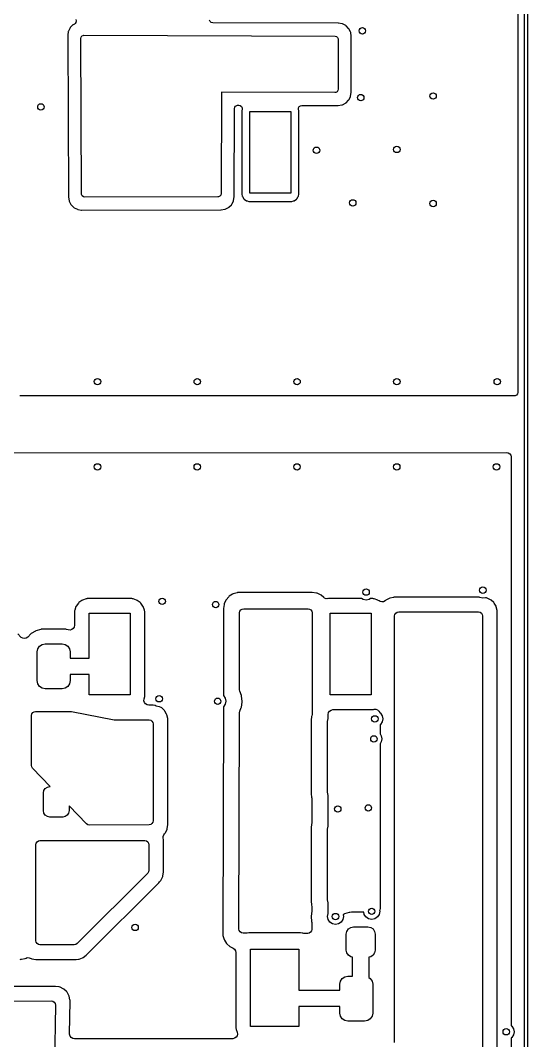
# Model space of a CAD drawing. Extents: x 0 to 4.25, y -4.33 to 0.
# Drawn here: x 3.633 to 4.254, y -3.202 to -1.951 of the extents above; entities that cross this region are included whole.
import ezdxf

# ---------------------------------------------------------------- set-up
doc = ezdxf.new("R2010")
doc.units = 0
doc.header["$MEASUREMENT"] = 0
doc.layers.add('BLACK', color=7, linetype='CONTINUOUS')

msp = doc.modelspace()

# ---------------------------------------------------------------- linework, layer by layer
at = {"layer": 'BLACK', "linetype": 'CONTINUOUS'}
for p, q in [((4.25394, 0), (4.25394, -4.33071)), ((4.25, -4.32874), (4.25, -0.001969)), ((4.24201, -0.013961), (4.24201, -2.4072)), ((3.70067, -1.95), (3.70116, -1.95171)), ((3.86516, -1.95234), (3.86439, -1.95073)), ((3.69355, -1.96023), (3.69158, -1.96414)), ((3.6939, -1.95973), (3.69355, -1.96023)), ((3.69698, -1.95662), (3.6939, -1.95973)), ((3.69747, -1.95626), (3.69698, -1.95662)), ((3.699, -1.95547), (3.69747, -1.95626)), ((3.69981, -1.95491), (3.699, -1.95547)), ((3.70085, -1.95347), (3.69981, -1.95491)), ((3.70116, -1.95171), (3.70085, -1.95347)), ((3.86654, -1.95346), (3.86516, -1.95234)), ((3.86828, -1.95386), (3.86654, -1.95346)), ((4.02194, -1.95439), (3.86828, -1.95386)), ((4.02225, -1.95441), (4.02194, -1.95439)), ((4.02672, -1.95514), (4.02225, -1.95441)), ((4.0273, -1.95533), (4.02672, -1.95514)), ((4.03119, -1.95733), (4.0273, -1.95533)), ((4.03169, -1.95769), (4.03119, -1.95733)), ((4.03477, -1.96079), (4.03169, -1.95769)), ((4.03513, -1.96129), (4.03477, -1.96079)), ((4.0371, -1.96519), (4.03513, -1.96129)), ((3.69071, -1.9692), (3.69069, -1.96951)), ((3.69069, -1.96951), (3.69175, -2.16746)), ((3.6914, -1.96472), (3.69071, -1.9692)), ((3.69158, -1.96414), (3.6914, -1.96472)), ((3.70663, -1.97326), (3.70702, -1.97152)), ((3.70765, -2.16358), (3.70663, -1.97326)), ((3.70702, -1.97152), (3.70812, -1.97012)), ((3.70812, -1.97012), (3.70972, -1.96934)), ((3.70972, -1.96934), (3.71065, -1.96924)), ((3.71065, -1.96924), (4.01809, -1.97029)), ((4.01809, -1.97029), (4.01983, -1.9707)), ((4.01983, -1.9707), (4.02122, -1.97181)), ((4.02122, -1.97181), (4.02198, -1.97342)), ((4.02198, -1.97342), (4.02208, -1.9743)), ((4.02208, -1.9743), (4.02205, -2.03537)), ((4.03729, -1.96577), (4.0371, -1.96519)), ((4.03798, -1.97021), (4.03729, -1.96577)), ((4.03797, -2.03918), (4.038, -1.97051)), ((4.038, -1.97051), (4.03798, -1.97021)), ((4.02054, -2.03849), (4.01894, -2.03926)), ((4.02165, -2.0371), (4.02054, -2.03849)), ((4.02205, -2.03537), (4.02165, -2.0371)), ((3.87896, -2.03944), (3.87862, -2.16334)), ((3.87907, -2.03929), (3.87896, -2.03944)), ((3.87956, -2.03913), (3.87907, -2.03929)), ((4.01804, -2.03936), (3.87956, -2.03913)), ((4.01894, -2.03926), (4.01804, -2.03936)), ((4.0316, -2.05203), (4.0347, -2.04894)), ((4.0347, -2.04894), (4.03506, -2.04844)), ((4.03506, -2.04844), (4.03704, -2.04454)), ((4.03704, -2.04454), (4.03723, -2.04396)), ((4.03723, -2.04396), (4.03794, -2.03949)), ((4.03794, -2.03949), (4.03797, -2.03918)), ((3.89453, -2.16717), (3.89483, -2.05908)), ((3.89483, -2.05908), (3.89523, -2.05734)), ((3.89523, -2.05734), (3.89634, -2.05595)), ((3.89634, -2.05595), (3.89795, -2.05518)), ((3.89795, -2.05518), (3.89884, -2.05509)), ((3.89884, -2.05509), (3.90036, -2.05509)), ((3.90036, -2.05509), (3.9021, -2.05549)), ((3.9021, -2.05549), (3.90349, -2.0566)), ((3.90349, -2.0566), (3.90426, -2.05821)), ((3.90392, -2.0617), (3.90388, -2.06208)), ((3.90388, -2.06208), (3.90388, -2.16366)), ((3.90428, -2.05987), (3.90392, -2.0617)), ((3.90426, -2.05821), (3.90428, -2.05987)), ((3.91386, -2.16287), (3.91386, -2.06287)), ((3.91386, -2.06287), (3.96386, -2.06287)), ((3.96386, -2.06287), (3.96386, -2.16287)), ((3.97346, -2.06), (3.97351, -2.05822)), ((3.9738, -2.0617), (3.97346, -2.06)), ((3.97351, -2.05822), (3.97433, -2.05664)), ((3.97384, -2.06208), (3.9738, -2.0617)), ((3.97384, -2.16366), (3.97384, -2.06208)), ((3.97433, -2.05664), (3.97575, -2.05557)), ((3.97575, -2.05557), (3.97739, -2.05522)), ((3.97739, -2.05522), (4.02182, -2.05529)), ((4.02182, -2.05529), (4.02213, -2.05527)), ((4.02213, -2.05527), (4.02663, -2.05456)), ((4.02663, -2.05456), (4.02721, -2.05437)), ((4.02721, -2.05437), (4.03111, -2.05239)), ((4.03111, -2.05239), (4.0316, -2.05203)), ((3.70776, -2.16446), (3.70765, -2.16358)), ((3.87862, -2.16334), (3.87822, -2.16507)), ((3.90388, -2.16366), (3.90392, -2.16405)), ((3.96386, -2.16287), (3.91386, -2.16287)), ((3.9738, -2.16405), (3.97384, -2.16366)), ((3.69175, -2.16746), (3.69178, -2.16776)), ((3.69178, -2.16776), (3.69249, -2.17218)), ((3.69249, -2.17218), (3.69268, -2.17275)), ((3.69268, -2.17275), (3.69468, -2.17665)), ((3.70853, -2.16606), (3.70776, -2.16446)), ((3.70992, -2.16717), (3.70853, -2.16606)), ((3.71166, -2.16756), (3.70992, -2.16717)), ((3.87462, -2.16733), (3.71166, -2.16756)), ((3.8755, -2.16723), (3.87462, -2.16733)), ((3.8771, -2.16646), (3.8755, -2.16723)), ((3.87822, -2.16507), (3.8771, -2.16646)), ((3.8916, -2.17643), (3.89359, -2.17253)), ((3.89359, -2.17253), (3.89378, -2.17195)), ((3.89378, -2.17195), (3.8945, -2.16748)), ((3.8945, -2.16748), (3.89453, -2.16717)), ((3.90392, -2.16405), (3.90438, -2.16639)), ((3.90438, -2.16639), (3.90467, -2.16709)), ((3.90467, -2.16709), (3.90645, -2.16975)), ((3.90645, -2.16975), (3.90698, -2.17028)), ((3.90698, -2.17028), (3.90964, -2.17206)), ((3.90964, -2.17206), (3.91034, -2.17235)), ((3.91034, -2.17235), (3.91269, -2.17282)), ((3.91269, -2.17282), (3.91307, -2.17285)), ((3.91307, -2.17285), (3.96465, -2.17285)), ((3.96465, -2.17285), (3.96503, -2.17282)), ((3.96503, -2.17282), (3.96737, -2.17235)), ((3.96737, -2.17235), (3.96807, -2.17206)), ((3.96807, -2.17206), (3.97073, -2.17028)), ((3.97073, -2.17028), (3.97127, -2.16975)), ((3.97127, -2.16975), (3.97304, -2.16709)), ((3.97304, -2.16709), (3.97333, -2.16639)), ((3.97333, -2.16639), (3.9738, -2.16405)), ((3.69468, -2.17665), (3.69503, -2.17714)), ((3.69503, -2.17714), (3.69813, -2.18023)), ((3.69813, -2.18023), (3.69863, -2.18059)), ((3.69863, -2.18059), (3.70253, -2.18257)), ((3.70253, -2.18257), (3.70311, -2.18276)), ((3.70311, -2.18276), (3.70759, -2.18346)), ((3.70759, -2.18346), (3.70789, -2.18349)), ((3.70789, -2.18349), (3.87844, -2.18324)), ((3.87844, -2.18324), (3.87874, -2.18322)), ((3.87874, -2.18322), (3.88316, -2.18252)), ((3.88316, -2.18252), (3.88373, -2.18234)), ((3.88373, -2.18234), (3.88764, -2.18036)), ((3.88764, -2.18036), (3.88813, -2.18)), ((3.88813, -2.18), (3.89124, -2.17692)), ((3.89124, -2.17692), (3.8916, -2.17643)), ((4.23801, -2.4112), (3.63198, -2.41134)), ((4.2389, -2.4111), (4.23801, -2.4112)), ((4.2405, -2.41033), (4.2389, -2.4111)), ((4.24161, -2.40894), (4.2405, -2.41033)), ((4.24201, -2.4072), (4.24161, -2.40894)), ((3.2226, -2.48135), (4.228, -2.48076)), ((4.228, -2.48076), (4.23017, -2.48116)), ((4.23017, -2.48116), (4.23205, -2.48232)), ((4.23205, -2.48232), (4.23338, -2.48408)), ((4.23338, -2.48408), (4.23398, -2.4862)), ((4.23398, -2.4862), (4.23401, -2.48676)), ((4.23401, -2.48676), (4.23401, -3.18345)), ((3.70814, -2.66203), (3.70451, -2.66471)), ((3.70892, -2.66162), (3.70814, -2.66203)), ((3.71326, -2.66009), (3.70892, -2.66162)), ((3.71396, -2.65994), (3.71326, -2.66009)), ((3.71472, -2.65987), (3.71396, -2.65994)), ((3.715, -2.65985), (3.71472, -2.65987)), ((3.76902, -2.65985), (3.715, -2.65985)), ((3.7693, -2.65987), (3.76902, -2.65985)), ((3.77005, -2.65994), (3.7693, -2.65987)), ((3.77075, -2.66009), (3.77005, -2.65994)), ((3.7751, -2.66162), (3.77075, -2.66009)), ((3.77587, -2.66203), (3.7751, -2.66162)), ((3.77951, -2.66471), (3.77587, -2.66203)), ((3.88438, -2.66195), (3.88237, -2.66635)), ((3.88483, -2.66125), (3.88438, -2.66195)), ((3.888, -2.65759), (3.88483, -2.66125)), ((3.88863, -2.65704), (3.888, -2.65759)), ((3.8927, -2.65443), (3.88863, -2.65704)), ((3.89346, -2.65408), (3.8927, -2.65443)), ((3.8982, -2.65269), (3.89346, -2.65408)), ((3.89882, -2.65258), (3.8982, -2.65269)), ((3.90124, -2.65241), (3.89882, -2.65258)), ((3.90145, -2.6524), (3.90124, -2.65241)), ((3.98984, -2.6524), (3.90145, -2.6524)), ((3.99026, -2.65243), (3.98984, -2.6524)), ((3.99526, -2.65315), (3.99026, -2.65243)), ((3.99606, -2.65338), (3.99526, -2.65315)), ((4.00046, -2.65539), (3.99606, -2.65338)), ((4.00116, -2.65585), (4.00046, -2.65539)), ((4.00429, -2.65855), (4.00116, -2.65585)), ((4.00522, -2.65922), (4.00429, -2.65855)), ((4.0073, -2.65995), (4.00522, -2.65922)), ((4.00887, -2.6599), (4.0073, -2.65995)), ((4.00999, -2.65987), (4.00887, -2.65997)), ((4.00887, -2.65997), (4.00887, -2.6599)), ((4.01027, -2.65985), (4.00999, -2.65987)), ((4.05069, -2.65985), (4.01027, -2.65985)), ((4.05238, -2.66098), (4.05069, -2.65985)), ((4.05614, -2.66173), (4.05238, -2.66098)), ((4.05991, -2.66098), (4.05614, -2.66173)), ((4.0616, -2.65985), (4.05991, -2.66098)), ((4.0643, -2.65985), (4.0616, -2.65985)), ((4.06457, -2.65987), (4.0643, -2.65985)), ((4.06533, -2.65994), (4.06457, -2.65987)), ((4.06603, -2.66009), (4.06533, -2.65994)), ((4.07037, -2.66162), (4.06603, -2.66009)), ((4.07115, -2.66203), (4.07037, -2.66162)), ((4.07218, -2.66279), (4.07115, -2.66203)), ((4.07322, -2.66341), (4.07218, -2.66279)), ((4.07535, -2.66395), (4.07322, -2.66341)), ((4.07754, -2.66369), (4.07535, -2.66395)), ((4.07949, -2.66266), (4.07754, -2.66369)), ((4.08037, -2.66196), (4.07949, -2.66266)), ((4.08424, -2.65972), (4.08037, -2.66196)), ((4.08505, -2.6594), (4.08424, -2.65972)), ((4.08957, -2.65837), (4.08505, -2.6594)), ((4.09012, -2.6583), (4.08957, -2.65837)), ((4.09113, -2.65826), (4.09012, -2.6583)), ((4.09124, -2.65826), (4.09113, -2.65826)), ((4.19481, -2.65826), (4.09124, -2.65826)), ((4.19541, -2.65866), (4.19481, -2.65826)), ((4.19917, -2.65941), (4.19541, -2.65866)), ((4.20231, -2.65879), (4.19917, -2.65941)), ((4.20367, -2.65899), (4.20231, -2.65879)), ((4.20451, -2.65925), (4.20367, -2.65899)), ((4.20854, -2.66119), (4.20451, -2.65925)), ((4.20926, -2.66168), (4.20854, -2.66119)), ((4.21254, -2.66472), (4.20926, -2.66168)), ((3.69904, -2.67554), (3.69903, -2.67582)), ((3.69903, -2.67582), (3.69903, -2.69251)), ((3.69911, -2.67479), (3.69904, -2.67554)), ((3.69927, -2.67409), (3.69911, -2.67479)), ((3.70079, -2.66974), (3.69927, -2.67409)), ((3.7012, -2.66897), (3.70079, -2.66974)), ((3.70389, -2.66533), (3.7012, -2.66897)), ((3.70451, -2.66471), (3.70389, -2.66533)), ((3.78013, -2.66533), (3.77951, -2.66471)), ((3.78281, -2.66897), (3.78013, -2.66533)), ((3.78322, -2.66974), (3.78281, -2.66897)), ((3.78475, -2.67409), (3.78322, -2.66974)), ((3.7849, -2.67479), (3.78475, -2.67409)), ((3.78498, -2.67554), (3.7849, -2.67479)), ((3.78499, -2.67582), (3.78498, -2.67554)), ((3.78499, -2.77985), (3.78499, -2.67582)), ((3.88142, -2.67215), (3.88139, -2.67257)), ((3.88139, -2.67257), (3.88139, -2.77883)), ((3.88214, -2.66715), (3.88142, -2.67215)), ((3.88237, -2.66635), (3.88214, -2.66715)), ((3.90131, -2.67732), (3.90169, -2.67541)), ((3.90169, -2.67541), (3.90277, -2.67378)), ((3.90277, -2.67378), (3.90439, -2.6727)), ((3.90439, -2.6727), (3.90631, -2.67232)), ((3.90631, -2.67232), (3.98509, -2.67232)), ((3.98509, -2.67232), (3.987, -2.6727)), ((3.987, -2.6727), (3.98862, -2.67379)), ((3.98862, -2.67379), (3.98971, -2.67541)), ((3.98971, -2.67541), (3.99009, -2.67733)), ((4.09261, -2.67765), (4.09423, -2.67656)), ((4.09423, -2.67656), (4.09614, -2.67618)), ((4.09614, -2.67618), (4.19386, -2.67618)), ((4.19386, -2.67618), (4.19577, -2.67656)), ((4.19577, -2.67656), (4.19739, -2.67765)), ((4.21308, -2.66541), (4.21254, -2.66472)), ((4.21532, -2.66927), (4.21308, -2.66541)), ((4.21564, -2.67009), (4.21532, -2.66927)), ((4.21667, -2.67461), (4.21564, -2.67009)), ((4.21674, -2.67516), (4.21667, -2.67461)), ((4.21678, -2.67617), (4.21674, -2.67516)), ((4.21678, -2.67628), (4.21678, -2.67617)), ((4.21678, -3.21882), (4.21678, -2.67628)), ((3.71701, -2.73276), (3.71701, -2.67783)), ((3.71701, -2.67783), (3.76701, -2.67783)), ((3.76701, -2.67783), (3.76701, -2.77783)), ((3.90131, -2.77153), (3.90131, -2.67732)), ((3.99009, -2.67733), (3.98997, -2.80187)), ((4.01228, -2.77783), (4.01228, -2.67783)), ((4.01228, -2.67783), (4.06228, -2.67783)), ((4.06228, -2.67783), (4.06228, -2.77783)), ((4.09114, -2.68118), (4.09152, -2.67927)), ((4.09114, -3.20399), (4.09114, -2.68118)), ((4.09152, -2.67927), (4.09261, -2.67765)), ((4.19739, -2.67765), (4.19848, -2.67927)), ((4.19848, -2.67927), (4.19886, -2.68118)), ((4.19886, -2.68118), (4.19886, -3.23043)), ((3.65121, -2.69968), (3.64606, -2.7028)), ((3.65186, -2.69939), (3.65121, -2.69968)), ((3.65764, -2.69758), (3.65186, -2.69939)), ((3.65826, -2.69745), (3.65764, -2.69758)), ((3.66069, -2.69723), (3.65826, -2.69745)), ((3.66096, -2.69722), (3.66069, -2.69723)), ((3.68581, -2.69722), (3.66096, -2.69722)), ((3.68608, -2.69723), (3.68581, -2.69722)), ((3.68851, -2.69745), (3.68608, -2.69723)), ((3.68913, -2.69758), (3.68851, -2.69745)), ((3.69123, -2.69824), (3.68913, -2.69758)), ((3.69358, -2.69848), (3.69123, -2.69824)), ((3.6957, -2.69788), (3.69358, -2.69848)), ((3.69746, -2.69655), (3.6957, -2.69788)), ((3.69862, -2.69468), (3.69746, -2.69655)), ((3.69903, -2.69251), (3.69862, -2.69468)), ((3.63322, -2.70704), (3.62942, -2.70324)), ((3.63363, -2.70741), (3.63322, -2.70704)), ((3.63555, -2.70848), (3.63363, -2.70741)), ((3.63774, -2.70879), (3.63555, -2.70848)), ((3.63988, -2.70828), (3.63774, -2.70879)), ((3.6417, -2.70704), (3.63988, -2.70828)), ((3.64551, -2.70324), (3.6417, -2.70704)), ((3.64606, -2.7028), (3.64551, -2.70324)), ((3.65321, -2.72504), (3.65396, -2.72127)), ((3.65321, -2.76047), (3.65321, -2.72504)), ((3.65396, -2.72127), (3.65609, -2.71808)), ((3.65609, -2.71808), (3.65928, -2.71595)), ((3.65928, -2.71595), (3.66305, -2.7152)), ((3.66305, -2.7152), (3.68372, -2.7152)), ((3.68372, -2.7152), (3.68749, -2.71595)), ((3.68749, -2.71595), (3.69068, -2.71808)), ((3.69068, -2.71808), (3.69281, -2.72127)), ((3.69281, -2.72127), (3.69356, -2.72504)), ((3.69356, -2.72504), (3.69356, -2.73276)), ((3.69356, -2.73276), (3.71701, -2.73276)), ((3.65396, -2.76424), (3.65321, -2.76047)), ((3.69356, -2.76047), (3.69281, -2.76424)), ((3.71701, -2.75276), (3.69356, -2.75276)), ((3.69356, -2.75276), (3.69356, -2.76047)), ((3.71701, -2.77783), (3.71701, -2.75276)), ((3.65609, -2.76743), (3.65396, -2.76424)), ((3.65928, -2.76957), (3.65609, -2.76743)), ((3.66305, -2.77031), (3.65928, -2.76957)), ((3.68372, -2.77031), (3.66305, -2.77031)), ((3.68749, -2.76957), (3.68372, -2.77031)), ((3.69068, -2.76743), (3.68749, -2.76957)), ((3.69281, -2.76424), (3.69068, -2.76743)), ((3.90159, -2.77317), (3.90131, -2.77153)), ((3.90355, -2.7788), (3.90159, -2.77317)), ((3.76701, -2.77783), (3.71701, -2.77783)), ((3.78409, -2.7851), (3.7843, -2.78291)), ((3.7847, -2.78723), (3.78409, -2.7851)), ((3.7843, -2.78291), (3.78441, -2.78256)), ((3.78441, -2.78256), (3.78475, -2.78158)), ((3.78602, -2.78898), (3.7847, -2.78723)), ((3.78475, -2.78158), (3.7849, -2.78088)), ((3.7849, -2.78088), (3.78498, -2.78012)), ((3.78498, -2.78012), (3.78499, -2.77985)), ((3.7879, -2.79015), (3.78602, -2.78898)), ((3.88139, -2.77883), (3.88346, -2.78194)), ((3.88346, -2.78194), (3.88421, -2.78571)), ((3.88421, -2.78571), (3.88346, -2.78948)), ((3.90348, -2.7929), (3.90435, -2.7867)), ((3.90367, -2.77933), (3.90355, -2.7788)), ((3.90436, -2.78556), (3.90367, -2.77933)), ((3.90435, -2.7867), (3.90437, -2.78639)), ((3.90438, -2.78586), (3.90436, -2.78556)), ((3.90437, -2.78639), (3.90438, -2.78586)), ((4.06228, -2.77783), (4.01228, -2.77783)), ((3.64644, -2.80323), (3.64683, -2.80132)), ((3.64683, -2.80132), (3.64792, -2.7997)), ((3.64792, -2.7997), (3.64954, -2.79862)), ((3.64954, -2.79862), (3.65142, -2.79825)), ((3.65142, -2.79825), (3.69455, -2.79807)), ((3.69455, -2.79807), (3.69553, -2.79817)), ((3.69553, -2.79817), (3.74764, -2.80843)), ((3.79007, -2.79055), (3.7879, -2.79015)), ((3.79513, -2.79055), (3.79007, -2.79055)), ((3.79557, -2.79058), (3.79513, -2.79055)), ((3.79764, -2.7909), (3.79557, -2.79058)), ((3.79895, -2.79177), (3.79764, -2.7909)), ((3.80272, -2.79252), (3.79895, -2.79177)), ((3.80297, -2.79247), (3.80272, -2.79252)), ((3.80507, -2.79348), (3.80297, -2.79247)), ((3.8058, -2.79397), (3.80507, -2.79348)), ((3.80907, -2.79701), (3.8058, -2.79397)), ((3.80962, -2.7977), (3.80907, -2.79701)), ((3.81185, -2.80157), (3.80962, -2.7977)), ((3.81217, -2.80238), (3.81185, -2.80157)), ((3.88136, -2.79262), (3.88055, -3.06984)), ((3.88346, -2.78948), (3.88136, -2.79262)), ((3.90049, -3.06505), (3.90126, -2.79981)), ((3.90126, -2.79981), (3.90159, -2.79805)), ((3.90159, -2.79805), (3.90334, -2.79343)), ((3.90334, -2.79343), (3.90348, -2.7929)), ((4.00989, -2.80181), (4.0103, -2.79964)), ((4.0103, -2.79964), (4.01146, -2.79777)), ((4.01146, -2.79777), (4.01322, -2.79644)), ((4.01322, -2.79644), (4.01534, -2.79584)), ((4.01534, -2.79584), (4.01589, -2.79581)), ((4.01589, -2.79581), (4.0643, -2.79581)), ((4.0643, -2.79581), (4.06457, -2.7958)), ((4.06457, -2.7958), (4.06533, -2.79573)), ((4.06533, -2.79573), (4.06593, -2.7956)), ((4.06593, -2.7956), (4.06814, -2.79553)), ((4.06814, -2.79553), (4.07022, -2.79626)), ((4.07022, -2.79626), (4.07189, -2.79769)), ((4.07189, -2.79769), (4.07294, -2.79964)), ((4.07294, -2.79964), (4.07296, -2.7998)), ((4.07296, -2.7998), (4.07381, -2.80036)), ((4.07381, -2.80036), (4.07594, -2.80356)), ((3.64627, -2.86444), (3.64644, -2.80323)), ((3.74764, -2.80843), (3.74812, -2.80847)), ((3.74812, -2.80847), (3.79039, -2.80847)), ((3.79039, -2.80847), (3.79231, -2.80885)), ((3.79231, -2.80885), (3.79393, -2.80994)), ((3.79393, -2.80994), (3.79501, -2.81156)), ((3.79501, -2.81156), (3.79539, -2.81347)), ((3.79539, -2.81347), (3.79539, -2.93211)), ((3.8132, -2.8069), (3.81217, -2.80238)), ((3.81328, -2.80745), (3.8132, -2.8069)), ((3.81331, -2.80846), (3.81328, -2.80745)), ((3.81332, -2.80857), (3.81331, -2.80846)), ((3.81332, -2.93682), (3.81332, -2.80857)), ((3.98893, -2.80856), (3.98892, -2.80881)), ((3.98892, -2.80881), (3.98892, -2.89914)), ((3.98931, -2.80485), (3.98893, -2.80856)), ((3.98942, -2.80433), (3.98931, -2.80485)), ((3.98972, -2.80344), (3.98942, -2.80433)), ((3.98997, -2.80187), (3.98972, -2.80344)), ((4.0089, -2.81067), (4.00965, -2.8069)), ((4.0089, -2.89728), (4.0089, -2.81067)), ((4.00965, -2.8069), (4.00989, -2.80654)), ((4.00989, -2.80654), (4.00989, -2.80181)), ((4.07594, -2.81109), (4.07381, -2.81428)), ((4.07594, -2.80356), (4.07669, -2.80732)), ((4.07669, -2.80732), (4.07594, -2.81109)), ((4.07381, -2.81428), (4.07322, -2.81468)), ((4.07322, -2.81468), (4.07322, -2.82576)), ((4.07322, -2.82576), (4.0748, -2.82812)), ((4.0748, -2.83566), (4.07322, -2.83802)), ((4.07322, -2.83802), (4.07322, -3.03954)), ((4.0748, -2.82812), (4.07555, -2.83189)), ((4.07555, -2.83189), (4.0748, -2.83566)), ((3.64662, -2.8663), (3.64627, -2.86444)), ((3.64768, -2.86793), (3.64662, -2.8663)), ((3.66938, -2.89028), (3.64768, -2.86793)), ((3.66094, -2.89815), (3.66154, -2.89514)), ((3.66094, -2.9198), (3.66094, -2.89815)), ((3.66154, -2.89514), (3.66325, -2.89258)), ((3.66325, -2.89258), (3.66581, -2.89087)), ((3.66581, -2.89087), (3.66882, -2.89028)), ((3.66882, -2.89028), (3.66938, -2.89028)), ((3.98892, -2.89914), (3.98893, -2.89939)), ((3.98893, -2.89939), (3.98932, -2.90316)), ((4.00965, -2.90105), (4.0089, -2.89728)), ((4.0098, -2.90128), (4.00965, -2.90105)), ((4.00976, -2.93862), (4.0098, -2.90128)), ((3.71378, -2.93599), (3.69244, -2.91402)), ((3.69244, -2.91402), (3.69244, -2.9198)), ((3.98932, -2.90316), (3.98943, -2.90368)), ((3.98943, -2.90368), (3.98962, -2.90422)), ((3.98962, -2.90422), (3.98987, -2.90581)), ((3.98987, -2.90581), (3.98985, -2.93413)), ((3.66154, -2.92282), (3.66094, -2.9198)), ((3.66325, -2.92537), (3.66154, -2.92282)), ((3.66581, -2.92708), (3.66325, -2.92537)), ((3.69013, -2.92537), (3.68758, -2.92708)), ((3.69184, -2.92282), (3.69013, -2.92537)), ((3.69244, -2.9198), (3.69184, -2.92282)), ((3.66882, -2.92768), (3.66581, -2.92708)), ((3.68457, -2.92768), (3.66882, -2.92768)), ((3.68758, -2.92708), (3.68457, -2.92768)), ((3.71547, -2.93714), (3.71378, -2.93599)), ((3.71739, -2.93751), (3.71547, -2.93714)), ((3.79042, -2.93711), (3.71739, -2.93751)), ((3.79231, -2.93673), (3.79042, -2.93711)), ((3.79393, -2.93565), (3.79231, -2.93673)), ((3.79501, -2.93403), (3.79393, -2.93565)), ((3.79539, -2.93211), (3.79501, -2.93403)), ((3.81258, -2.9419), (3.81328, -2.93726)), ((3.81328, -2.93726), (3.81332, -2.93682)), ((3.98931, -2.93674), (3.98893, -2.94045)), ((3.98942, -2.93622), (3.98931, -2.93674)), ((3.98959, -2.9357), (3.98942, -2.93622)), ((3.98985, -2.93413), (3.98959, -2.9357)), ((4.0089, -2.94256), (4.00965, -2.93879)), ((4.00965, -2.93879), (4.00976, -2.93862)), ((3.80762, -2.95149), (3.80833, -2.94941)), ((3.80771, -2.9537), (3.80762, -2.95149)), ((3.80833, -2.94941), (3.80916, -2.94828)), ((3.80916, -2.94828), (3.80989, -2.94749)), ((3.80989, -2.94749), (3.81039, -2.94676)), ((3.81039, -2.94676), (3.81232, -2.94274)), ((3.81232, -2.94274), (3.81258, -2.9419)), ((3.98893, -2.94045), (3.98892, -2.9407)), ((3.98892, -2.9407), (3.98892, -3.03103)), ((4.0089, -3.02917), (4.0089, -2.94256)), ((3.65173, -2.96157), (3.65211, -2.95966)), ((3.65173, -3.07925), (3.65173, -2.96157)), ((3.65211, -2.95966), (3.6532, -2.95804)), ((3.6532, -2.95804), (3.65482, -2.95696)), ((3.65482, -2.95696), (3.65673, -2.95657)), ((3.65673, -2.95657), (3.7852, -2.95657)), ((3.7852, -2.95657), (3.78711, -2.95696)), ((3.78711, -2.95696), (3.78873, -2.95804)), ((3.78873, -2.95804), (3.78982, -2.95966)), ((3.78982, -2.95966), (3.7902, -2.96157)), ((3.7902, -2.96157), (3.7902, -2.99287)), ((3.80801, -2.955), (3.80771, -2.9537)), ((3.80808, -2.95555), (3.80801, -2.955)), ((3.80812, -2.95656), (3.80808, -2.95555)), ((3.80812, -2.95667), (3.80812, -2.95656)), ((3.80812, -2.99474), (3.80812, -2.95667)), ((3.78873, -2.9964), (3.70235, -3.08279)), ((3.78982, -2.99478), (3.78873, -2.9964)), ((3.7902, -2.99287), (3.78982, -2.99478)), ((3.80519, -3.00468), (3.80713, -3.00065)), ((3.80713, -3.00065), (3.80739, -2.99982)), ((3.80739, -2.99982), (3.80809, -2.99518)), ((3.80809, -2.99518), (3.80812, -2.99474)), ((3.71373, -3.09675), (3.80231, -3.00817)), ((3.80231, -3.00817), (3.80301, -3.00722)), ((3.80301, -3.00722), (3.8047, -3.0054)), ((3.8047, -3.0054), (3.80519, -3.00468)), ((3.98892, -3.03103), (3.98893, -3.03128)), ((3.98893, -3.03128), (3.98932, -3.03505)), ((3.98932, -3.03505), (3.98943, -3.03557)), ((3.98943, -3.03557), (3.98949, -3.03575)), ((3.98949, -3.03575), (3.98975, -3.03733)), ((3.98975, -3.03733), (3.98975, -3.04144)), ((4.00965, -3.03294), (4.0089, -3.02917)), ((4.00968, -3.03298), (4.00965, -3.03294)), ((4.00966, -3.04589), (4.00968, -3.03298)), ((3.98877, -3.04899), (3.98876, -3.04954)), ((3.98876, -3.04954), (3.98936, -3.05565)), ((3.98954, -3.0429), (3.98877, -3.04899)), ((3.98961, -3.04261), (3.98954, -3.0429)), ((3.98975, -3.04144), (3.98961, -3.04261)), ((4.0089, -3.04969), (4.00965, -3.04592)), ((4.00965, -3.05345), (4.0089, -3.04969)), ((4.00965, -3.04592), (4.00966, -3.04589)), ((4.02858, -3.04969), (4.02783, -3.05345)), ((4.02924, -3.04673), (4.02813, -3.0474)), ((4.02813, -3.0474), (4.02858, -3.04969)), ((4.02988, -3.04643), (4.02924, -3.04673)), ((4.03544, -3.04469), (4.02988, -3.04643)), ((4.03606, -3.04457), (4.03544, -3.04469)), ((4.03839, -3.04435), (4.03606, -3.04457)), ((4.03866, -3.04434), (4.03839, -3.04435)), ((4.05337, -3.04434), (4.03866, -3.04434)), ((4.0539, -3.04699), (4.05337, -3.04434)), ((4.05603, -3.05019), (4.0539, -3.04699)), ((4.05923, -3.05232), (4.05603, -3.05019)), ((4.06995, -3.05019), (4.06676, -3.05232)), ((4.07209, -3.04699), (4.06995, -3.05019)), ((4.07283, -3.04323), (4.07209, -3.04699)), ((4.07282, -3.0417), (4.0726, -3.04205)), ((4.0726, -3.04205), (4.07283, -3.04323)), ((4.07322, -3.03954), (4.07282, -3.0417)), ((3.98936, -3.05565), (3.98947, -3.05619)), ((3.98947, -3.05619), (3.98948, -3.0562)), ((3.98948, -3.0562), (3.98948, -3.05623)), ((3.98948, -3.05623), (3.98953, -3.05646)), ((3.98953, -3.05646), (3.98952, -3.05646)), ((3.98952, -3.05646), (3.98973, -3.05778)), ((3.98973, -3.05778), (3.98972, -3.06542)), ((4.01178, -3.05664), (4.00965, -3.05345)), ((4.01497, -3.05878), (4.01178, -3.05664)), ((4.01874, -3.05953), (4.01497, -3.05878)), ((4.02251, -3.05878), (4.01874, -3.05953)), ((4.0257, -3.05664), (4.02251, -3.05878)), ((4.02783, -3.05345), (4.0257, -3.05664)), ((4.03441, -3.06492), (4.03728, -3.063)), ((4.03728, -3.063), (4.04067, -3.06232)), ((4.04067, -3.06232), (4.05839, -3.06232)), ((4.05839, -3.06232), (4.06178, -3.063)), ((4.06299, -3.05307), (4.05923, -3.05232)), ((4.06178, -3.063), (4.06465, -3.06492)), ((4.06676, -3.05232), (4.06299, -3.05307)), ((3.88055, -3.06984), (3.88056, -3.07005)), ((3.88056, -3.07005), (3.88072, -3.07244)), ((3.88072, -3.07244), (3.88083, -3.07306)), ((3.88083, -3.07306), (3.8822, -3.07781)), ((3.90086, -3.06696), (3.90049, -3.06505)), ((3.90194, -3.06859), (3.90086, -3.06696)), ((3.90356, -3.06968), (3.90194, -3.06859)), ((3.90547, -3.07007), (3.90356, -3.06968)), ((3.9098, -3.07008), (3.90547, -3.07007)), ((3.91038, -3.07002), (3.9098, -3.07008)), ((3.91039, -3.07005), (3.91038, -3.07002)), ((3.9127, -3.0698), (3.91039, -3.07005)), ((3.91296, -3.06978), (3.9127, -3.0698)), ((3.97554, -3.06978), (3.91296, -3.06978)), ((3.9758, -3.0698), (3.97554, -3.06978)), ((3.97781, -3.07002), (3.9758, -3.0698)), ((3.97871, -3.07023), (3.97781, -3.07002)), ((3.97872, -3.07017), (3.97871, -3.07023)), ((3.97991, -3.07039), (3.97872, -3.07017)), ((3.9847, -3.07041), (3.97991, -3.07039)), ((3.98663, -3.07003), (3.9847, -3.07041)), ((3.98826, -3.06895), (3.98663, -3.07003)), ((3.98934, -3.06733), (3.98826, -3.06895)), ((3.98972, -3.06542), (3.98934, -3.06733)), ((4.03181, -3.07118), (4.03249, -3.06779)), ((4.03181, -3.09087), (4.03181, -3.07118)), ((4.03249, -3.06779), (4.03441, -3.06492)), ((4.06465, -3.06492), (4.06657, -3.06779)), ((4.06657, -3.06779), (4.06724, -3.07118)), ((4.06724, -3.07118), (4.06724, -3.09087)), ((3.65211, -3.08117), (3.65173, -3.07925)), ((3.6532, -3.08279), (3.65211, -3.08117)), ((3.65482, -3.08387), (3.6532, -3.08279)), ((3.65673, -3.08425), (3.65482, -3.08387)), ((3.69881, -3.08425), (3.65673, -3.08425)), ((3.70072, -3.08387), (3.69881, -3.08425)), ((3.70235, -3.08279), (3.70072, -3.08387)), ((3.8822, -3.07781), (3.88255, -3.07857)), ((3.88255, -3.07857), (3.88514, -3.08265)), ((3.88514, -3.08265), (3.88569, -3.08329)), ((3.88569, -3.08329), (3.88933, -3.08647)), ((3.88933, -3.08647), (3.89003, -3.08693)), ((3.89003, -3.08693), (3.89326, -3.08842)), ((3.89326, -3.08842), (3.89506, -3.08969)), ((3.63394, -3.10202), (3.63845, -3.10099)), ((3.63845, -3.10099), (3.63969, -3.10051)), ((3.63969, -3.10051), (3.6397, -3.10055)), ((3.6397, -3.10055), (3.64122, -3.10001)), ((3.64122, -3.10001), (3.64342, -3.10008)), ((3.64342, -3.10008), (3.64474, -3.10054)), ((3.64474, -3.10054), (3.64608, -3.10118)), ((3.64608, -3.10118), (3.64692, -3.10144)), ((3.64692, -3.10144), (3.65156, -3.10214)), ((3.70385, -3.10189), (3.70454, -3.10174)), ((3.70454, -3.10174), (3.70884, -3.10024)), ((3.70884, -3.10024), (3.70962, -3.09983)), ((3.70962, -3.09983), (3.71339, -3.09704)), ((3.71339, -3.09704), (3.71373, -3.09675)), ((3.89506, -3.08969), (3.89627, -3.09153)), ((3.89627, -3.09153), (3.89674, -3.09386)), ((3.89674, -3.09386), (3.89674, -3.18626)), ((3.91472, -3.18425), (3.91472, -3.08976)), ((3.91472, -3.08976), (3.97378, -3.08976)), ((3.97378, -3.08976), (3.97378, -3.13984)), ((4.03249, -3.09426), (4.03181, -3.09087)), ((4.03441, -3.09713), (4.03249, -3.09426)), ((4.03728, -3.09905), (4.03441, -3.09713)), ((4.03953, -3.0995), (4.03728, -3.09905)), ((4.03953, -3.12276), (4.03953, -3.0995)), ((4.06178, -3.09905), (4.05953, -3.0995)), ((4.05953, -3.0995), (4.05953, -3.12443)), ((4.06465, -3.09713), (4.06178, -3.09905)), ((4.06657, -3.09426), (4.06465, -3.09713)), ((4.06724, -3.09087), (4.06657, -3.09426)), ((3.63229, -3.10213), (3.63338, -3.10209)), ((3.63338, -3.10209), (3.63394, -3.10202)), ((3.65156, -3.10214), (3.652, -3.10217)), ((3.652, -3.10217), (3.70073, -3.10217)), ((3.70073, -3.10217), (3.701, -3.10216)), ((3.701, -3.10216), (3.70385, -3.10189)), ((4.02461, -3.12883), (4.02674, -3.12564)), ((4.02674, -3.12564), (4.02993, -3.12351)), ((4.02993, -3.12351), (4.0337, -3.12276)), ((4.0337, -3.12276), (4.03953, -3.12276)), ((4.05953, -3.12443), (4.06133, -3.12564)), ((4.06133, -3.12564), (4.06346, -3.12883)), ((3.67535, -3.13527), (3.57194, -3.13534)), ((3.67579, -3.1353), (3.67535, -3.13527)), ((3.68043, -3.136), (3.67579, -3.1353)), ((3.68127, -3.13625), (3.68043, -3.136)), ((3.6853, -3.13819), (3.68127, -3.13625)), ((3.68602, -3.13868), (3.6853, -3.13819)), ((3.6893, -3.14172), (3.68602, -3.13868)), ((4.02386, -3.1326), (4.02461, -3.12883)), ((4.02386, -3.13984), (4.02386, -3.1326)), ((4.06346, -3.12883), (4.06421, -3.1326)), ((4.06421, -3.1326), (4.06421, -3.16803)), ((3.68985, -3.1424), (3.6893, -3.14172)), ((3.69208, -3.14627), (3.68985, -3.1424)), ((3.6924, -3.14709), (3.69208, -3.14627)), ((3.69344, -3.1516), (3.6924, -3.14709)), ((3.69351, -3.15216), (3.69344, -3.1516)), ((3.97378, -3.13984), (4.02386, -3.13984)), ((3.05878, -3.15364), (3.67057, -3.15319)), ((3.67057, -3.15319), (3.67248, -3.15357)), ((3.67248, -3.15357), (3.6741, -3.15465)), ((3.67557, -3.15825), (3.67254, -3.41568)), ((3.6741, -3.15465), (3.67519, -3.15628)), ((3.67519, -3.15628), (3.67557, -3.15825)), ((3.69308, -3.19341), (3.69355, -3.15351)), ((3.69355, -3.15338), (3.69351, -3.15216)), ((3.69355, -3.15351), (3.69355, -3.15338)), ((4.02386, -3.15984), (3.97378, -3.15984)), ((3.97378, -3.15984), (3.97378, -3.18425)), ((4.02386, -3.16803), (4.02386, -3.15984)), ((4.02461, -3.1718), (4.02386, -3.16803)), ((4.02674, -3.17499), (4.02461, -3.1718)), ((4.02993, -3.17712), (4.02674, -3.17499)), ((4.06133, -3.17499), (4.05814, -3.17712)), ((4.06346, -3.1718), (4.06133, -3.17499)), ((4.06421, -3.16803), (4.06346, -3.1718)), ((3.89674, -3.18626), (3.89676, -3.18654)), ((3.89676, -3.18654), (3.89683, -3.1873)), ((3.89683, -3.1873), (3.89698, -3.188)), ((3.89698, -3.188), (3.89821, -3.19149)), ((3.97378, -3.18425), (3.91472, -3.18425)), ((4.0337, -3.17787), (4.02993, -3.17712)), ((4.05437, -3.17787), (4.0337, -3.17787)), ((4.05814, -3.17712), (4.05437, -3.17787)), ((4.23401, -3.18345), (4.23475, -3.18395)), ((4.23475, -3.18395), (4.23689, -3.18714)), ((4.23689, -3.18714), (4.23764, -3.19091)), ((3.6931, -3.19403), (3.69308, -3.19341)), ((3.69371, -3.19615), (3.6931, -3.19403)), ((3.69504, -3.19791), (3.69371, -3.19615)), ((3.69691, -3.19908), (3.69504, -3.19791)), ((3.69908, -3.19948), (3.69691, -3.19908)), ((3.89255, -3.19948), (3.69908, -3.19948)), ((3.89291, -3.19947), (3.89255, -3.19948)), ((3.89505, -3.19893), (3.89291, -3.19947)), ((3.89685, -3.19766), (3.89505, -3.19893)), ((3.89807, -3.19583), (3.89685, -3.19766)), ((3.89855, -3.19367), (3.89807, -3.19583)), ((3.89821, -3.19149), (3.89855, -3.19367)), ((4.23475, -3.19787), (4.23401, -3.19836)), ((4.23401, -3.19836), (4.23401, -3.32218)), ((4.23689, -3.19467), (4.23475, -3.19787)), ((4.23764, -3.19091), (4.23689, -3.19467))]:
    msp.add_line(p, q, dxfattribs=at)
at = {"layer": 'BLACK'}
for centre in [(4.05157, -1.96378), (4.04961, -2.04567), (4.13819, -2.0437), (3.65787, -2.05709), (3.99543, -2.1102), (4.09386, -2.10921), (4.0398, -2.17472), (4.13823, -2.17551), (3.7272, -2.3939), (3.8494, -2.3939), (3.97159, -2.3939), (4.09378, -2.3939), (4.21681, -2.3939), (3.72717, -2.49839), (3.84935, -2.49839), (3.97154, -2.49839), (4.09372, -2.49839), (4.2159, -2.49839), (4.05614, -2.65189), (4.19917, -2.64957), (3.80634, -2.66323), (3.87193, -2.6672), (3.80272, -2.78268), (3.87437, -2.78571), (4.06685, -2.80732), (4.06571, -2.83189), (4.02142, -2.9178), (4.05886, -2.9165), (4.01874, -3.04969), (4.06299, -3.04323), (3.77323, -3.06299), (4.2278, -3.19091)]:
    msp.add_circle(centre, 0.003937, dxfattribs=at)

doc.saveas('drawing.dxf')
